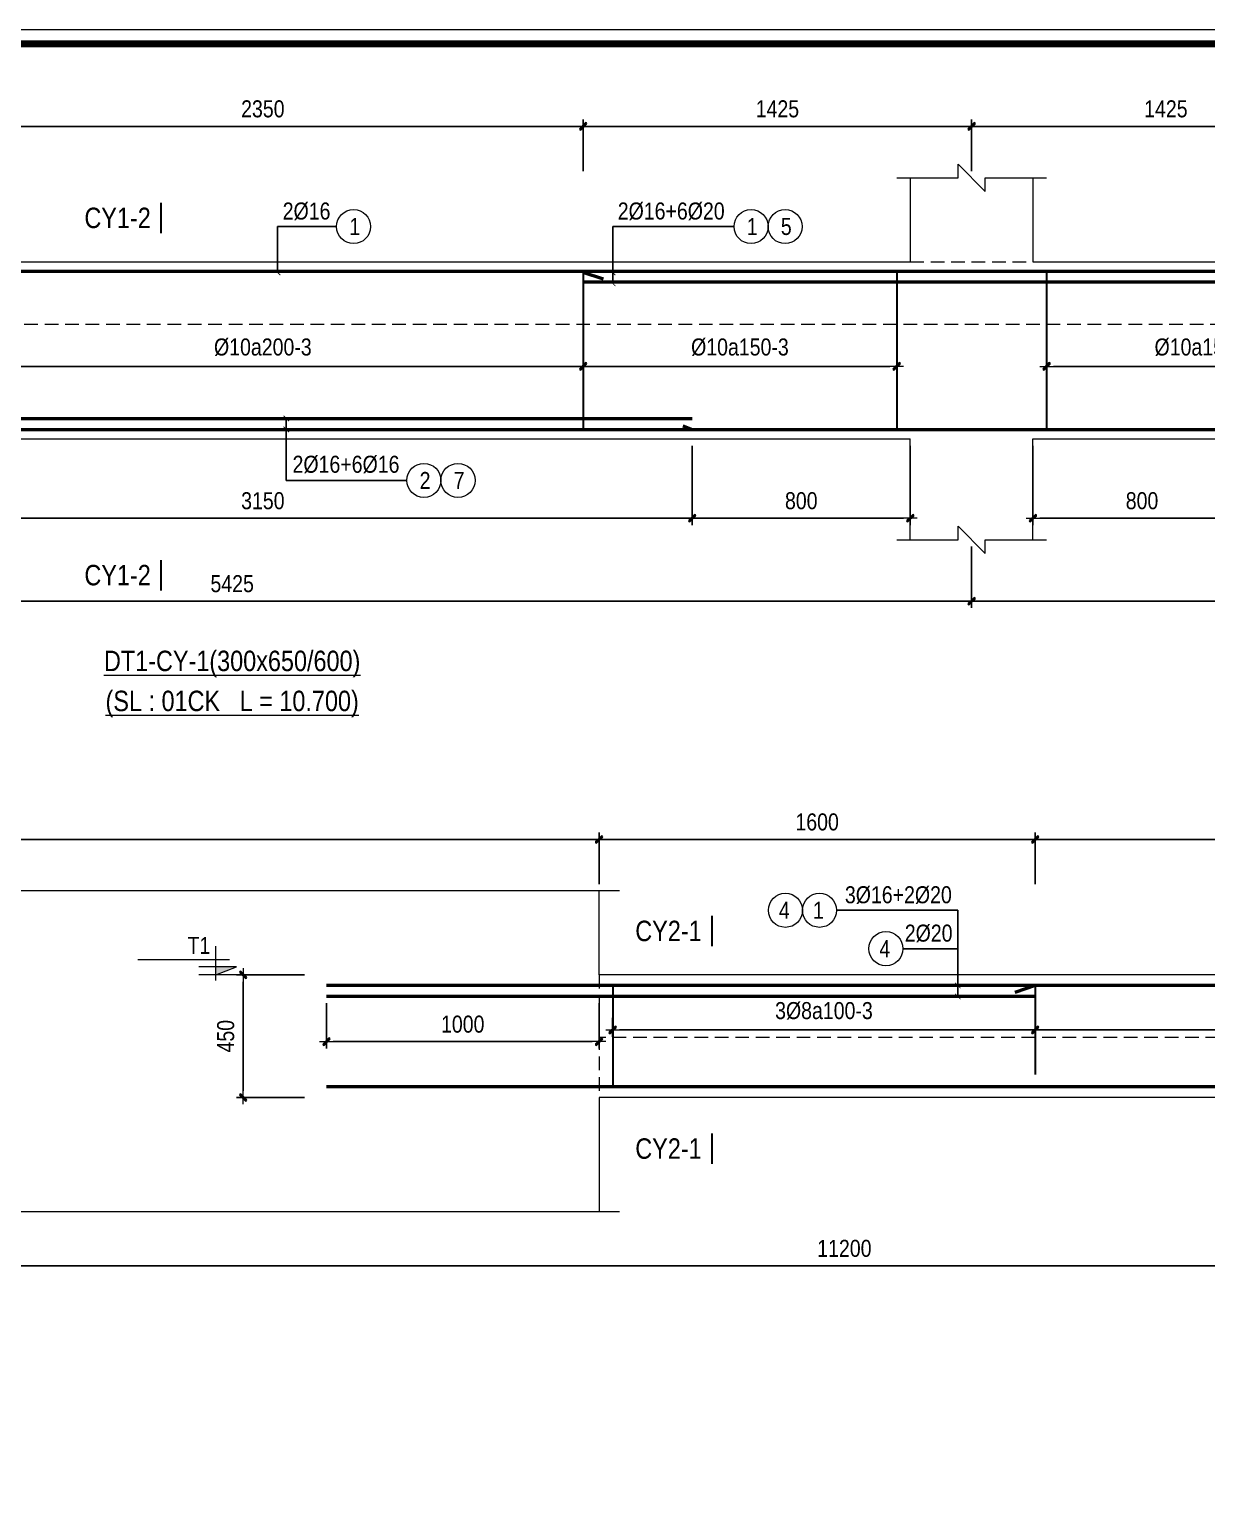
# Model space of a CAD drawing. Header units: millimetres. Extents: x 397144 to 8960116, y 345581 to 674207.
# Drawn here: x 5044187 to 5048503, y 611679 to 617107 of the extents above; entities that cross this region are included whole.
import ezdxf
from ezdxf.enums import TextEntityAlignment as Align
from ezdxf.xclip import XClip

# ---------------------------------------------------------------- set-up
doc = ezdxf.new("R2010")
doc.units = ezdxf.units.MM
doc.header["$XCLIPFRAME"] = 0
doc.header["$PDSIZE"] = -10
doc.linetypes.add('HIDDEN', pattern=[0.375, 0.25, -0.125])
doc.layers.get('0').update_dxf_attribs({"linetype": 'CONTINUOUS'})
doc.layers.get('Defpoints').update_dxf_attribs({"color": 12, "linetype": 'CONTINUOUS'})
for name, color, linetype, lineweight in [('CDAI', 8, 'CONTINUOUS', 30), ('CTHEP', 2, 'CONTINUOUS', 50), ('DBAO', 3, 'CONTINUOUS', 20), ('DGIONG', 4, 'CONTINUOUS', 13), ('KTH', 150, 'CONTINUOUS', 5), ('Net khuat', 8, 'HIDDEN', 13), ('STICK', 1, 'CONTINUOUS', 9), ('TEXT', 7, 'CONTINUOUS', 15)]:
    doc.layers.add(name, color=color, linetype=linetype, lineweight=lineweight)
doc.layers.add('HATCH', color=7, linetype='CONTINUOUS', lineweight=5, true_color=0x2491ff)
doc.styles.add('Star-HelCon', font='VHELVCN_0.TTF')
doc.styles.add('TTP-HelCon', font='VHELVCN_0.TTF')
doc.styles.add('VNI-HELVE-CONDENSE', font='VHELVCN_0.TTF')
doc.dimstyles.new('kc-25', dxfattribs={"dimtxt": 62.5, "dimasz": 20, "dimexe": 20, "dimexo": 50, "dimgap": 25, "dimtad": 3, "dimdec": 0, "dimzin": 0, "dimdsep": 46, "dimtxsty": 'VNI-HELVE-CONDENSE', "dimblk": 'DIM', "dimcen": 2.5, "dimclrd": 256, "dimclre": 154, "dimclrt": 7, "dimaunit": 1, "dimadec": 0, "dimazin": 0, "dimtfac": 1, "dimtdec": 0, "dimtix": 1, "dimtmove": 0, "dimatfit": 3, "dimldrblk": 'DOT', "dimfxl": 1, "dimtolj": 1, "dimtzin": 0, "dimarcsym": 0})
doc.dimstyles.new('TTP-25', dxfattribs={"dimscale": 25, "dimtxt": 2.5, "dimasz": 1, "dimexe": 1, "dimexo": 1, "dimgap": 0.09, "dimtad": 0, "dimdec": 4, "dimrnd": 5, "dimzin": 9, "dimdsep": 46, "dimtxsty": 'TTP-HelCon', "dimblk": 'Stick1', "dimcen": 0.09, "dimdle": 1.5, "dimclrd": 256, "dimclre": 256, "dimclrt": 7, "dimadec": 0, "dimazin": 0, "dimtfac": 1, "dimtdec": 4, "dimtmove": 0, "dimatfit": 3, "dimldrblk": '_ArchTick1', "dimfxl": 1, "dimtvp": 1, "dimtolj": 1, "dimtzin": 0, "dimarcsym": 0})

# ---------------------------------------------------------------- blocks, each defined once
blk = doc.blocks.new('DIM')
h = blk.add_hatch(color=1)
h.paths.add_polyline_path([(0.49, 0.29, 1), (0.29, 0.49), (-0.19, 0), (0.19, 0)])
h.paths.add_polyline_path([(0.19, 0), (-0.19, 0), (-0.49, -0.29, 1), (-0.29, -0.49)])
at = {"color": 9}
for p, q in [((-0.19, 0), (-1.5, 0)), ((0.19, 0), (1.5, 0))]:
    blk.add_line(p, q, dxfattribs=at)
at = {"color": 1}
for p, q in [((-0.49, -0.29), (0.29, 0.49)), ((-0.29, -0.49), (0.49, 0.29)), ((-0.19, 0), (0.19, 0))]:
    blk.add_line(p, q, dxfattribs=at)
blk.add_arc((-0.39, -0.39), 0.138, 135, 315, dxfattribs=at)
blk = doc.blocks.new('Stick1')
at = {"layer": 'STICK'}
h = blk.add_hatch(color=256, dxfattribs=at)
edge = h.paths.add_edge_path()
edge.add_line((0.3, 0.5), (-0.5, -0.3))
edge.add_arc((-0.4, -0.4), 0.141, 135, 315)
edge.add_line((-0.3, -0.5), (0.5, 0.3))
edge.add_arc((0.4, 0.4), 0.141, 315, 495)
blk.add_line((1, 0), (-1, 0), dxfattribs=at)
blk.add_lwpolyline([(0.3, 0.5), (-0.5, -0.3, 1), (-0.3, -0.5), (0.5, 0.3, 1), (0.3, 0.5, 1)], format="xyb", dxfattribs=at)
blk = doc.blocks.new('*D1269')
at = {"layer": 'Defpoints', "color": 0, "transparency": 16777216}
for p in [(5046217.1, 616751.5), (5043867.1, 616562.5), (5046217.1, 616562.5)]:
    blk.add_point(p, dxfattribs=at)
at = {"layer": 'KTH', "lineweight": -2, "transparency": 16777216}
for p, q in [((5043867.1, 616587.5), (5043867.1, 616776.5)), ((5043892.1, 616751.5), (5046192.1, 616751.5)), ((5046217.1, 616587.5), (5046217.1, 616776.5))]:
    blk.add_line(p, q, dxfattribs=at)
at = {"layer": 'KTH', "lineweight": -2, "transparency": 16777216, "xscale": 25, "yscale": 25, "zscale": 25, "rotation": 180}
blk.add_blockref('Stick1', (5043867.1, 616751.5), dxfattribs=at)
at = {"layer": 'KTH', "lineweight": -2, "transparency": 16777216, "xscale": 25, "yscale": 25, "zscale": 25}
blk.add_blockref('Stick1', (5046217.1, 616751.5), dxfattribs=at)
at = {"layer": 'KTH', "color": 7, "transparency": 16777216, "insert": (5045042.1, 616815.4), "char_height": 62.5, "attachment_point": 5, "style": 'TTP-HelCon'}
blk.add_mtext('\\A1;2350', dxfattribs=at)
blk = doc.blocks.new('_ArchTick1')
at = {"color": 0, "const_width": 3.81}
blk.add_lwpolyline([(-12.7, -12.7), (12.7, 12.7)], dxfattribs=at)
blk = doc.blocks.new('*D1270')
at = {"layer": 'Defpoints', "color": 0, "transparency": 16777216}
for p in [(5046217.1, 616751.5), (5046217.1, 616562.5), (5047642.1, 616562.5)]:
    blk.add_point(p, dxfattribs=at)
at = {"layer": 'KTH', "lineweight": -2, "transparency": 16777216}
for p, q in [((5046217.1, 616587.5), (5046217.1, 616776.5)), ((5047617.1, 616751.5), (5046242.1, 616751.5)), ((5047642.1, 616587.5), (5047642.1, 616776.5))]:
    blk.add_line(p, q, dxfattribs=at)
at = {"layer": 'KTH', "lineweight": -2, "transparency": 16777216, "xscale": 25, "yscale": 25, "zscale": 25, "rotation": 180}
blk.add_blockref('Stick1', (5046217.1, 616751.5), dxfattribs=at)
at = {"layer": 'KTH', "lineweight": -2, "transparency": 16777216, "xscale": 25, "yscale": 25, "zscale": 25}
blk.add_blockref('Stick1', (5047642.1, 616751.5), dxfattribs=at)
at = {"layer": 'KTH', "color": 7, "transparency": 16777216, "insert": (5046929.6, 616815.4), "char_height": 62.5, "attachment_point": 5, "style": 'TTP-HelCon'}
blk.add_mtext('\\A1;1425', dxfattribs=at)
blk = doc.blocks.new('*D1273')
at = {"layer": 'Defpoints', "color": 0, "transparency": 16777216}
for p in [(5049067.1, 616751.5), (5047642.1, 616562.5), (5049067.1, 616562.5)]:
    blk.add_point(p, dxfattribs=at)
at = {"layer": 'KTH', "lineweight": -2, "transparency": 16777216}
for p, q in [((5047642.1, 616587.5), (5047642.1, 616776.5)), ((5047667.1, 616751.5), (5049042.1, 616751.5)), ((5049067.1, 616587.5), (5049067.1, 616776.5))]:
    blk.add_line(p, q, dxfattribs=at)
at = {"layer": 'KTH', "lineweight": -2, "transparency": 16777216, "xscale": 25, "yscale": 25, "zscale": 25, "rotation": 180}
blk.add_blockref('Stick1', (5047642.1, 616751.5), dxfattribs=at)
at = {"layer": 'KTH', "lineweight": -2, "transparency": 16777216, "xscale": 25, "yscale": 25, "zscale": 25}
blk.add_blockref('Stick1', (5049067.1, 616751.5), dxfattribs=at)
at = {"layer": 'KTH', "color": 7, "transparency": 16777216, "insert": (5048354.6, 616815.4), "char_height": 62.5, "attachment_point": 5, "style": 'TTP-HelCon'}
blk.add_mtext('\\A1;1425', dxfattribs=at)
blk = doc.blocks.new('*D1293')
at = {"layer": 'Defpoints', "color": 0, "transparency": 16777216}
for p in [(5042217.1, 615234.1), (5047642.1, 615234.1), (5042217.1, 615008.8)]:
    blk.add_point(p, dxfattribs=at)
at = {"layer": 'KTH', "lineweight": -2, "transparency": 16777216}
for p, q in [((5042217.1, 615209.1), (5042217.1, 614983.8)), ((5047642.1, 615209.1), (5047642.1, 614983.8)), ((5047617.1, 615008.8), (5042242.1, 615008.8))]:
    blk.add_line(p, q, dxfattribs=at)
at = {"layer": 'KTH', "lineweight": -2, "transparency": 16777216, "xscale": 25, "yscale": 25, "zscale": 25, "rotation": 180}
blk.add_blockref('Stick1', (5042217.1, 615008.8), dxfattribs=at)
at = {"layer": 'KTH', "lineweight": -2, "transparency": 16777216, "xscale": 25, "yscale": 25, "zscale": 25}
blk.add_blockref('Stick1', (5047642.1, 615008.8), dxfattribs=at)
at = {"layer": 'KTH', "color": 7, "transparency": 16777216, "insert": (5044929.6, 615072.6), "char_height": 62.5, "attachment_point": 5, "style": 'TTP-HelCon'}
blk.add_mtext('\\A1;5425', dxfattribs=at)
blk = doc.blocks.new('*D1294')
at = {"layer": 'Defpoints', "color": 0, "transparency": 16777216}
for p in [(5047642.1, 615234.1), (5052917.1, 615234.1), (5052917.1, 615008.8)]:
    blk.add_point(p, dxfattribs=at)
at = {"layer": 'KTH', "lineweight": -2, "transparency": 16777216}
for p, q in [((5047642.1, 615209.1), (5047642.1, 614983.8)), ((5052917.1, 615209.1), (5052917.1, 614983.8)), ((5047667.1, 615008.8), (5052892.1, 615008.8))]:
    blk.add_line(p, q, dxfattribs=at)
at = {"layer": 'KTH', "lineweight": -2, "transparency": 16777216, "xscale": 25, "yscale": 25, "zscale": 25, "rotation": 180}
blk.add_blockref('Stick1', (5047642.1, 615008.8), dxfattribs=at)
at = {"layer": 'KTH', "lineweight": -2, "transparency": 16777216, "xscale": 25, "yscale": 25, "zscale": 25}
blk.add_blockref('Stick1', (5052917.1, 615008.8), dxfattribs=at)
at = {"layer": 'KTH', "color": 7, "transparency": 16777216, "insert": (5050279.6, 615072.6), "char_height": 62.5, "attachment_point": 5, "style": 'TTP-HelCon'}
blk.add_mtext('\\A1;5275', dxfattribs=at)
blk = doc.blocks.new('*D1295')
at = {"layer": 'Defpoints', "color": 0, "transparency": 16777216}
for p in [(5043867.1, 616025.1), (5046217.1, 616025.1), (5043867.1, 615870.6)]:
    blk.add_point(p, dxfattribs=at)
at = {"layer": 'KTH', "lineweight": -2, "transparency": 16777216}
for p, q in [((5043867.1, 616000.1), (5043867.1, 615845.6)), ((5046217.1, 616000.1), (5046217.1, 615845.6)), ((5046192.1, 615870.6), (5043892.1, 615870.6))]:
    blk.add_line(p, q, dxfattribs=at)
at = {"layer": 'KTH', "lineweight": -2, "transparency": 16777216, "xscale": 25, "yscale": 25, "zscale": 25, "rotation": 180}
blk.add_blockref('Stick1', (5043867.1, 615870.6), dxfattribs=at)
at = {"layer": 'KTH', "lineweight": -2, "transparency": 16777216, "xscale": 25, "yscale": 25, "zscale": 25}
blk.add_blockref('Stick1', (5046217.1, 615870.6), dxfattribs=at)
at = {"layer": 'KTH', "color": 7, "transparency": 16777216, "insert": (5045042.1, 615940.5), "char_height": 62.5, "attachment_point": 5, "style": 'TTP-HelCon'}
blk.add_mtext('\\A1;Þ10a200-3', dxfattribs=at)
blk = doc.blocks.new('*D1296')
at = {"layer": 'Defpoints', "color": 0, "transparency": 16777216}
for p in [(5046217.1, 616025.1), (5047367.1, 616025.1), (5046217.1, 615870.6)]:
    blk.add_point(p, dxfattribs=at)
at = {"layer": 'KTH', "lineweight": -2, "transparency": 16777216}
for p, q in [((5046217.1, 616000.1), (5046217.1, 615845.6)), ((5047367.1, 616000.1), (5047367.1, 615845.6)), ((5047342.1, 615870.6), (5046242.1, 615870.6))]:
    blk.add_line(p, q, dxfattribs=at)
at = {"layer": 'KTH', "lineweight": -2, "transparency": 16777216, "xscale": 25, "yscale": 25, "zscale": 25, "rotation": 180}
blk.add_blockref('Stick1', (5046217.1, 615870.6), dxfattribs=at)
at = {"layer": 'KTH', "lineweight": -2, "transparency": 16777216, "xscale": 25, "yscale": 25, "zscale": 25}
blk.add_blockref('Stick1', (5047367.1, 615870.6), dxfattribs=at)
at = {"layer": 'KTH', "color": 7, "transparency": 16777216, "insert": (5046792.1, 615940.5), "char_height": 62.5, "attachment_point": 5, "style": 'TTP-HelCon'}
blk.add_mtext('\\A1;Þ10a150-3', dxfattribs=at)
blk = doc.blocks.new('*D1297')
at = {"layer": 'Defpoints', "color": 0, "transparency": 16777216}
for p in [(5047917.1, 616025.1), (5049067.1, 616025.1), (5049067.1, 615870.6)]:
    blk.add_point(p, dxfattribs=at)
at = {"layer": 'KTH', "lineweight": -2, "transparency": 16777216}
for p, q in [((5047917.1, 616000.1), (5047917.1, 615845.6)), ((5049067.1, 616000.1), (5049067.1, 615845.6)), ((5047942.1, 615870.6), (5049042.1, 615870.6))]:
    blk.add_line(p, q, dxfattribs=at)
at = {"layer": 'KTH', "lineweight": -2, "transparency": 16777216, "xscale": 25, "yscale": 25, "zscale": 25, "rotation": 180}
blk.add_blockref('Stick1', (5047917.1, 615870.6), dxfattribs=at)
at = {"layer": 'KTH', "lineweight": -2, "transparency": 16777216, "xscale": 25, "yscale": 25, "zscale": 25}
blk.add_blockref('Stick1', (5049067.1, 615870.6), dxfattribs=at)
at = {"layer": 'KTH', "color": 7, "transparency": 16777216, "insert": (5048492.1, 615940.5), "char_height": 62.5, "attachment_point": 5, "style": 'TTP-HelCon'}
blk.add_mtext('\\A1;Þ10a150-3', dxfattribs=at)
blk = doc.blocks.new('*D1301')
at = {"layer": 'Defpoints', "color": 0, "transparency": 16777216}
for p in [(5047875.3, 613504.8), (5051075.3, 613508.8), (5051075.3, 613434.8)]:
    blk.add_point(p, dxfattribs=at)
at = {"layer": 'KTH', "lineweight": -2, "transparency": 16777216}
for p, q in [((5047875.3, 613479.8), (5047875.3, 613409.8)), ((5051075.3, 613483.8), (5051075.3, 613409.8)), ((5047900.3, 613434.8), (5051050.3, 613434.8))]:
    blk.add_line(p, q, dxfattribs=at)
at = {"layer": 'KTH', "lineweight": -2, "transparency": 16777216, "xscale": 25, "yscale": 25, "zscale": 25, "rotation": 180}
blk.add_blockref('Stick1', (5047875.3, 613434.8), dxfattribs=at)
at = {"layer": 'KTH', "lineweight": -2, "transparency": 16777216, "xscale": 25, "yscale": 25, "zscale": 25}
blk.add_blockref('Stick1', (5051075.3, 613434.8), dxfattribs=at)
at = {"layer": 'KTH', "color": 7, "transparency": 16777216, "insert": (5049475.3, 613504.7), "char_height": 62.5, "attachment_point": 5, "style": 'TTP-HelCon'}
blk.add_mtext('\\A1;3Þ8a200-3', dxfattribs=at)
blk = doc.blocks.new('*D1303')
at = {"layer": 'Defpoints', "color": 0, "transparency": 16777216}
for p in [(5045219.9, 613636.8), (5044969.9, 613186.8), (5045219.9, 613186.8)]:
    blk.add_point(p, dxfattribs=at)
at = {"layer": 'KTH', "lineweight": -2, "transparency": 16777216}
for p, q in [((5045194.9, 613636.8), (5044944.9, 613636.8)), ((5044969.9, 613611.8), (5044969.9, 613211.8)), ((5045194.9, 613186.8), (5044944.9, 613186.8))]:
    blk.add_line(p, q, dxfattribs=at)
at = {"layer": 'KTH', "lineweight": -2, "transparency": 16777216, "xscale": 25, "yscale": 25, "zscale": 25}
for p, rotation in [((5044969.9, 613636.8), 90), ((5044969.9, 613186.8), 270)]:
    blk.add_blockref('Stick1', p, dxfattribs=dict(at, rotation=rotation))
at = {"layer": 'KTH', "color": 7, "transparency": 16777216, "insert": (5044906, 613411.8), "char_height": 62.5, "attachment_point": 5, "rotation": 90, "style": 'TTP-HelCon'}
blk.add_mtext('\\A1;450', dxfattribs=at)
blk = doc.blocks.new('CODE')
at = {"layer": 'DBAO'}
for p, q in [((-112.5, 55), (223.6, 55)), ((-62.5, -20), (-62.5, 105)), ((-62.5, 0), (-137.5, 30)), ((-137.5, 30), (0, 30)), ((-137.5, 0), (0, 0))]:
    blk.add_line(p, q, dxfattribs=at)
at = {"layer": 'HATCH', "color": 1}
blk.add_solid([(-62.5, 0), (-137.5, 30), (-62.5, 30)], dxfattribs=at)
blk = doc.blocks.new('*D1304')
at = {"layer": 'Defpoints', "color": 0, "transparency": 16777216}
for p in [(5041575.3, 612766.8), (5052775.3, 612766.8), (5052775.3, 612568.8)]:
    blk.add_point(p, dxfattribs=at)
at = {"layer": 'KTH', "lineweight": -2, "transparency": 16777216}
for p, q in [((5041575.3, 612741.8), (5041575.3, 612543.8)), ((5052775.3, 612741.8), (5052775.3, 612543.8)), ((5041600.3, 612568.8), (5052750.3, 612568.8))]:
    blk.add_line(p, q, dxfattribs=at)
at = {"layer": 'KTH', "lineweight": -2, "transparency": 16777216, "xscale": 25, "yscale": 25, "zscale": 25, "rotation": 180}
blk.add_blockref('Stick1', (5041575.3, 612568.8), dxfattribs=at)
at = {"layer": 'KTH', "lineweight": -2, "transparency": 16777216, "xscale": 25, "yscale": 25, "zscale": 25}
blk.add_blockref('Stick1', (5052775.3, 612568.8), dxfattribs=at)
at = {"layer": 'KTH', "color": 7, "transparency": 16777216, "insert": (5047175.3, 612632.7), "char_height": 62.5, "attachment_point": 5, "style": 'TTP-HelCon'}
blk.add_mtext('\\A1;11200', dxfattribs=at)
blk = doc.blocks.new('*D1306')
at = {"layer": 'Defpoints', "color": 0, "transparency": 16777216}
for p in [(5047875.3, 614134.2), (5047875.3, 613945.2), (5051075.3, 613945.2)]:
    blk.add_point(p, dxfattribs=at)
at = {"layer": 'KTH', "lineweight": -2, "transparency": 16777216}
for p, q in [((5047875.3, 613970.2), (5047875.3, 614159.2)), ((5051075.3, 613970.2), (5051075.3, 614159.2)), ((5051050.3, 614134.2), (5047900.3, 614134.2))]:
    blk.add_line(p, q, dxfattribs=at)
at = {"layer": 'KTH', "lineweight": -2, "transparency": 16777216, "xscale": 25, "yscale": 25, "zscale": 25, "rotation": 180}
blk.add_blockref('Stick1', (5047875.3, 614134.2), dxfattribs=at)
at = {"layer": 'KTH', "lineweight": -2, "transparency": 16777216, "xscale": 25, "yscale": 25, "zscale": 25}
blk.add_blockref('Stick1', (5051075.3, 614134.2), dxfattribs=at)
at = {"layer": 'KTH', "color": 7, "transparency": 16777216, "insert": (5049475.3, 614198), "char_height": 62.5, "attachment_point": 5, "style": 'TTP-HelCon'}
blk.add_mtext('\\A1;3200', dxfattribs=at)
blk = doc.blocks.new('*D1307')
at = {"layer": 'Defpoints', "color": 0, "transparency": 16777216}
for p in [(5046275.3, 614134.2), (5046275.3, 613945.2), (5047875.3, 613945.2)]:
    blk.add_point(p, dxfattribs=at)
at = {"layer": 'KTH', "lineweight": -2, "transparency": 16777216}
for p, q in [((5046275.3, 613970.2), (5046275.3, 614159.2)), ((5047875.3, 613970.2), (5047875.3, 614159.2)), ((5047850.3, 614134.2), (5046300.3, 614134.2))]:
    blk.add_line(p, q, dxfattribs=at)
at = {"layer": 'KTH', "lineweight": -2, "transparency": 16777216, "xscale": 25, "yscale": 25, "zscale": 25, "rotation": 180}
blk.add_blockref('Stick1', (5046275.3, 614134.2), dxfattribs=at)
at = {"layer": 'KTH', "lineweight": -2, "transparency": 16777216, "xscale": 25, "yscale": 25, "zscale": 25}
blk.add_blockref('Stick1', (5047875.3, 614134.2), dxfattribs=at)
at = {"layer": 'KTH', "color": 7, "transparency": 16777216, "insert": (5047075.3, 614198), "char_height": 62.5, "attachment_point": 5, "style": 'TTP-HelCon'}
blk.add_mtext('\\A1;1600', dxfattribs=at)
blk = doc.blocks.new('*D1308')
at = {"layer": 'Defpoints', "color": 0, "transparency": 16777216}
for p in [(5046275.3, 614134.2), (5041575.3, 613945.2), (5046275.3, 613945.2)]:
    blk.add_point(p, dxfattribs=at)
at = {"layer": 'KTH', "lineweight": -2, "transparency": 16777216}
for p, q in [((5041575.3, 613970.2), (5041575.3, 614159.2)), ((5046275.3, 613970.2), (5046275.3, 614159.2)), ((5041600.3, 614134.2), (5046250.3, 614134.2))]:
    blk.add_line(p, q, dxfattribs=at)
at = {"layer": 'KTH', "lineweight": -2, "transparency": 16777216, "xscale": 25, "yscale": 25, "zscale": 25, "rotation": 180}
blk.add_blockref('Stick1', (5041575.3, 614134.2), dxfattribs=at)
at = {"layer": 'KTH', "lineweight": -2, "transparency": 16777216, "xscale": 25, "yscale": 25, "zscale": 25}
blk.add_blockref('Stick1', (5046275.3, 614134.2), dxfattribs=at)
at = {"layer": 'KTH', "color": 7, "transparency": 16777216, "insert": (5043925.3, 614198), "char_height": 62.5, "attachment_point": 5, "style": 'TTP-HelCon'}
blk.add_mtext('\\A1;4700', dxfattribs=at)
blk = doc.blocks.new('*D1309')
at = {"layer": 'Defpoints', "color": 0, "transparency": 16777216}
for p in [(5046325.3, 613504.8), (5047875.3, 613508.8), (5047875.3, 613434.8)]:
    blk.add_point(p, dxfattribs=at)
at = {"layer": 'KTH', "lineweight": -2, "transparency": 16777216}
for p, q in [((5046325.3, 613479.8), (5046325.3, 613409.8)), ((5047875.3, 613483.8), (5047875.3, 613409.8)), ((5046350.3, 613434.8), (5047850.3, 613434.8))]:
    blk.add_line(p, q, dxfattribs=at)
at = {"layer": 'KTH', "lineweight": -2, "transparency": 16777216, "xscale": 25, "yscale": 25, "zscale": 25, "rotation": 180}
blk.add_blockref('Stick1', (5046325.3, 613434.8), dxfattribs=at)
at = {"layer": 'KTH', "lineweight": -2, "transparency": 16777216, "xscale": 25, "yscale": 25, "zscale": 25}
blk.add_blockref('Stick1', (5047875.3, 613434.8), dxfattribs=at)
at = {"layer": 'KTH', "color": 7, "transparency": 16777216, "insert": (5047100.3, 613504.7), "char_height": 62.5, "attachment_point": 5, "style": 'TTP-HelCon'}
blk.add_mtext('\\A1;3Þ8a100-3', dxfattribs=at)
blk = doc.blocks.new('*D1310')
at = {"layer": 'Defpoints', "color": 0, "transparency": 16777216}
for p in [(5045275.3, 613557.8), (5046275.3, 613557.8), (5045275.3, 613391.8)]:
    blk.add_point(p, dxfattribs=at)
at = {"layer": 'KTH', "lineweight": -2, "transparency": 16777216}
for p, q in [((5045275.3, 613532.8), (5045275.3, 613366.8)), ((5046275.3, 613532.8), (5046275.3, 613366.8)), ((5046250.3, 613391.8), (5045300.3, 613391.8))]:
    blk.add_line(p, q, dxfattribs=at)
at = {"layer": 'KTH', "lineweight": -2, "transparency": 16777216, "xscale": 25, "yscale": 25, "zscale": 25, "rotation": 180}
blk.add_blockref('Stick1', (5045275.3, 613391.8), dxfattribs=at)
at = {"layer": 'KTH', "lineweight": -2, "transparency": 16777216, "xscale": 25, "yscale": 25, "zscale": 25}
blk.add_blockref('Stick1', (5046275.3, 613391.8), dxfattribs=at)
at = {"layer": 'KTH', "color": 7, "transparency": 16777216, "insert": (5045775.3, 613455.7), "char_height": 62.5, "attachment_point": 5, "style": 'TTP-HelCon'}
blk.add_mtext('\\A1;1000', dxfattribs=at)
blk = doc.blocks.new('*D1321')
at = {"layer": 'Defpoints', "color": 0, "transparency": 16777216}
for p in [(5046617.1, 615604.1), (5047417.1, 615604.1), (5046617.1, 615313.2)]:
    blk.add_point(p, dxfattribs=at)
at = {"layer": 'KTH', "lineweight": -2, "transparency": 16777216}
for p, q in [((5046617.1, 615579.1), (5046617.1, 615288.2)), ((5047417.1, 615579.1), (5047417.1, 615288.2)), ((5047392.1, 615313.2), (5046642.1, 615313.2))]:
    blk.add_line(p, q, dxfattribs=at)
at = {"layer": 'KTH', "lineweight": -2, "transparency": 16777216, "xscale": 25, "yscale": 25, "zscale": 25, "rotation": 180}
blk.add_blockref('Stick1', (5046617.1, 615313.2), dxfattribs=at)
at = {"layer": 'KTH', "lineweight": -2, "transparency": 16777216, "xscale": 25, "yscale": 25, "zscale": 25}
blk.add_blockref('Stick1', (5047417.1, 615313.2), dxfattribs=at)
at = {"layer": 'KTH', "color": 7, "transparency": 16777216, "insert": (5047017.1, 615377), "char_height": 62.5, "attachment_point": 5, "style": 'TTP-HelCon'}
blk.add_mtext('\\A1;800', dxfattribs=at)
blk = doc.blocks.new('*D1322')
at = {"layer": 'Defpoints', "color": 0, "transparency": 16777216}
for p in [(5043467.1, 615604.1), (5046617.1, 615547.8), (5046617.1, 615313.2)]:
    blk.add_point(p, dxfattribs=at)
at = {"layer": 'KTH', "lineweight": -2, "transparency": 16777216}
for p, q in [((5043467.1, 615579.1), (5043467.1, 615288.2)), ((5046617.1, 615522.8), (5046617.1, 615288.2)), ((5043492.1, 615313.2), (5046592.1, 615313.2))]:
    blk.add_line(p, q, dxfattribs=at)
at = {"layer": 'KTH', "lineweight": -2, "transparency": 16777216, "xscale": 25, "yscale": 25, "zscale": 25, "rotation": 180}
blk.add_blockref('Stick1', (5043467.1, 615313.2), dxfattribs=at)
at = {"layer": 'KTH', "lineweight": -2, "transparency": 16777216, "xscale": 25, "yscale": 25, "zscale": 25}
blk.add_blockref('Stick1', (5046617.1, 615313.2), dxfattribs=at)
at = {"layer": 'KTH', "color": 7, "transparency": 16777216, "insert": (5045042.1, 615377), "char_height": 62.5, "attachment_point": 5, "style": 'TTP-HelCon'}
blk.add_mtext('\\A1;3150', dxfattribs=at)
blk = doc.blocks.new('*D1325')
at = {"layer": 'Defpoints', "color": 0, "transparency": 16777216}
for p in [(5047867.1, 615604.1), (5048667.1, 615604.1), (5048667.1, 615313.2)]:
    blk.add_point(p, dxfattribs=at)
at = {"layer": 'KTH', "lineweight": -2, "transparency": 16777216}
for p, q in [((5047867.1, 615579.1), (5047867.1, 615288.2)), ((5048667.1, 615579.1), (5048667.1, 615288.2)), ((5047892.1, 615313.2), (5048642.1, 615313.2))]:
    blk.add_line(p, q, dxfattribs=at)
at = {"layer": 'KTH', "lineweight": -2, "transparency": 16777216, "xscale": 25, "yscale": 25, "zscale": 25, "rotation": 180}
blk.add_blockref('Stick1', (5047867.1, 615313.2), dxfattribs=at)
at = {"layer": 'KTH', "lineweight": -2, "transparency": 16777216, "xscale": 25, "yscale": 25, "zscale": 25}
blk.add_blockref('Stick1', (5048667.1, 615313.2), dxfattribs=at)
at = {"layer": 'KTH', "color": 7, "transparency": 16777216, "insert": (5048267.1, 615377), "char_height": 62.5, "attachment_point": 5, "style": 'TTP-HelCon'}
blk.add_mtext('\\A1;800', dxfattribs=at)
blk = doc.blocks.new('MC')
at = {"layer": 'CTHEP', "const_width": 10}
blk.add_lwpolyline([(0, 150), (0, 0)], dxfattribs=at)
at = {"layer": 'TEXT', "style": 'TTP-HelCon'}
blk.add_attdef('A', text='', height=100, dxfattribs=at).set_placement((-50, 25.5), align=Align.RIGHT)
blk = doc.blocks.new('CX29')
at = {"layer": 'CTHEP'}
blk.add_line((5040791.73058, 522625.55855), (5088196.68235, 522625.51042), dxfattribs=at)
for points in [[(5088380.04714, 522306.31091), (5088380.04714, 522934.49812), (5040638.00552, 522934.56286), (5040638.00552, 522308.30037)], [(5040673.22228, 522688.96378), (5040673.22228, 522312.57371), (5040673.22228, 522312.57371), (5040906.87594, 522312.55065), (5053058.00553, 522312.52236), (5053632.05103, 522312.52048), (5088308.99188, 522312.49833), (5088308.99188, 522835.37385)]]:
    blk.add_lwpolyline(points, dxfattribs=at)
at = {"layer": 'DBAO'}
blk.add_lwpolyline([(5088418.00552, 521953.49448), (5088418.00552, 522973.44839), (5053205.91177, 522973.49728)], dxfattribs=at)
at = {"layer": 'Net khuat', "ltscale": 200}
blk.add_lwpolyline([(5040608.00552, 522743.57367), (5088410.04714, 522743.57367)], dxfattribs=at)
blk = doc.blocks.new('CHG_XX_Khung ten')
blk.add_lwpolyline([(15, 579), (826, 579), (826, 15), (15, 15)], close=True)
at = {"color": 4, "linetype": 'Continuous', "const_width": 1}
blk.add_lwpolyline([(17, 577), (824, 577), (824, 17), (17, 17)], close=True, dxfattribs=at)
blk = doc.blocks.new('CX-37')
at = {"layer": 'CTHEP'}
for p, q in [((5128741.83394, 564224.46289), (5096651.83396, 564224.5159)), ((5096805.55901, 563915.51158), (5128583.48934, 563915.47222)), ((5103995.87946, 563602.47351), (5128672.60513, 563602.45631))]:
    blk.add_line(p, q, dxfattribs=at)
at = {"layer": 'DBAO'}
blk.add_lwpolyline([(5128771.83395, 563243.52348), (5128771.83395, 564263.41532), (5103569.7402, 564263.45031)], dxfattribs=at)
at = {"layer": 'Net khuat', "ltscale": 200}
blk.add_lwpolyline([(5096621.83396, 564033.5267), (5128771.83395, 564033.5267)], dxfattribs=at)

msp = doc.modelspace()

# ---------------------------------------------------------------- linework, layer by layer
at = {"layer": 'CDAI', "ltscale": 52.5}
for p, q in [((5046217.09093, 616219.12474), (5046217.09093, 615639.12474)), ((5047367.09093, 616219.12474), (5047367.09093, 615639.12474)), ((5047917.09093, 616219.12474), (5047917.09093, 615639.12474)), ((5046325.33496, 613601.80505), (5046325.33496, 613221.80505)), ((5047875.33496, 613597.80505), (5047875.33496, 613271.80505))]:
    msp.add_line(p, q, dxfattribs=at)
at = {"layer": 'CTHEP'}
for p, q in [((5052867.09093, 616219.12474), (5042262.09093, 616219.12474)), ((5046292.09093, 616190.12474), (5046217.09093, 616215.12474)), ((5049067.09093, 616179.12474), (5046217.09093, 616179.12474)), ((5049067.09093, 616179.12474), (5046217.09093, 616179.12474)), ((5043467.09093, 615679.12474), (5046617.09093, 615679.12474)), ((5046582.9497, 615652.39586), (5046617.09093, 615639.12474)), ((5047875.33496, 613597.80505), (5047800.33496, 613572.80505))]:
    msp.add_line(p, q, dxfattribs=at)
for points in [[(5042340.77914, 615997.35782), (5042340.77914, 615639.12474), (5052794.80653, 615639.12474), (5052794.80653, 616044.25643)], [(5052930.33496, 613302.78338), (5052930.33496, 613302.78338), (5052930.33496, 613597.80505), (5045275.33497, 613597.80505)], [(5047875.33496, 613557.80505), (5045275.33497, 613557.80505)], [(5052900.33496, 613225.80505), (5045275.33497, 613225.80505)]]:
    msp.add_lwpolyline(points, dxfattribs=at)
at = {"layer": 'DBAO'}
for points in [[(5042667.09093, 616562.51908), (5042667.09093, 616254.12474), (5047417.09093, 616254.12474)], [(5047417.09093, 616562.51908), (5047417.09093, 616254.12474)], [(5047867.09093, 616254.12474), (5052467.09093, 616254.12474), (5052467.09093, 616562.51908)], [(5047867.09093, 616562.51908), (5047867.09093, 616254.12474)], [(5042667.09093, 615234.12474), (5042667.09093, 615604.12474), (5047417.09093, 615604.12474)], [(5047417.09093, 615234.12474), (5047417.09093, 615604.12474)], [(5047867.09093, 615604.12474), (5052467.09093, 615604.12474), (5052467.09093, 615234.12474)], [(5047867.09093, 615234.12474), (5047867.09093, 615604.12474)], [(5052675.33496, 613945.19939), (5052675.33496, 613636.80505), (5046275.33496, 613636.80505), (5046275.33496, 613945.19939)], [(5052675.33496, 612766.80505), (5052675.33496, 613186.80505), (5046275.33496, 613186.80505), (5046275.33496, 612766.80505)]]:
    msp.add_lwpolyline(points, dxfattribs=at)
at = {"layer": 'DGIONG'}
msp.add_lwpolyline([(5041305.03865, 617054.8672), (5058674.64408, 617054.8672), (5058674.64408, 602536.98804), (5041305.03865, 602536.98804)], close=True, dxfattribs=at)
msp.add_lwpolyline([(5041305.03865, 617054.8672), (5058674.64408, 617054.8672), (5058674.64408, 602536.98804), (5041305.03865, 602536.98804)], close=True, dxfattribs=at)
for points in [[(5047367.09093, 616562.51908), (5047592.09093, 616562.51908), (5047592.09093, 616612.51908), (5047692.09093, 616512.51908), (5047692.09093, 616562.51908), (5047917.09093, 616562.51908)], [(5047367.09093, 615234.12474), (5047592.09093, 615234.12474), (5047592.09093, 615284.12474), (5047692.09093, 615184.12474), (5047692.09093, 615234.12474), (5047917.09093, 615234.12474)], [(5046350.33496, 613945.19939), (5044000.33496, 613945.19939), (5044000.33496, 614020.19939), (5043850.33496, 613870.19939), (5043850.33496, 613945.19939), (5041500.33496, 613945.19939)], [(5046350.33496, 612766.80505), (5044000.33496, 612766.80505), (5044000.33496, 612841.80505), (5043850.33496, 612691.80505), (5043850.33496, 612766.80505), (5041500.33496, 612766.80505)]]:
    msp.add_lwpolyline(points, dxfattribs=at)
for centre in [(5045375.01679, 616383.63385), (5046832.96433, 616383.63385), (5046957.96433, 616383.63385), (5045632.95632, 615452.08048), (5045757.95632, 615452.08048), (5046959.03583, 613873.92973), (5047084.03583, 613873.92973), (5047327.77439, 613733.11667)]:
    msp.add_circle(centre, 62.5, dxfattribs=at)
at = {"layer": 'Net khuat', "ltscale": 200}
for p, q in [((5047417.09093, 616254.12474), (5047867.09093, 616254.12474)), ((5042517.09093, 616025.10149), (5052467.09093, 616025.10149)), ((5046275.33496, 613636.80505), (5046275.33496, 613186.80505)), ((5052675.33496, 613406.80505), (5046275.33496, 613406.80505))]:
    msp.add_line(p, q, dxfattribs=at)

# ---------------------------------------------------------------- block references
at = {"xscale": 0.75, "yscale": 0.75, "zscale": 0.75}
for p, values in [((5044668.53764, 616358.93686), {'A': 'CY1-2'}), ((5044668.53764, 615047.68758), {'A': 'CY1-2'}), ((5046689.20152, 613741.61717), {'A': 'CY2-1'}), ((5046689.20152, 612942.83162), {'A': 'CY2-1'})]:
    msp.add_blockref('MC', p, dxfattribs=at).add_auto_attribs(values)
at = {"layer": 'DBAO'}
ref = msp.add_blockref('CX29', (-42198.81169, 93236.74717), dxfattribs=at)
XClip(ref).set_block_clipping_path([(5039898.363287813, 521332.9604182728), (5053846.7564344108, 523623.1797792785)])
ref = msp.add_blockref('CX-37', (-76627.50903, 49849.59288), dxfattribs=at)
XClip(ref).set_block_clipping_path([(5096129.8041496612, 562618.9003874706), (5113386.7156403773, 564913.1328144962)])
at = {"layer": 'KTH', "linetype": 'Continuous', "xscale": -1}
msp.add_blockref('CODE', (5044807.36797, 613636.80505), dxfattribs=at)

# ---------------------------------------------------------------- texts
at = {"layer": 'TEXT', "style": 'TTP-HelCon'}
for s, p in [('2Þ16', (5045114.89291, 616409.4868, 0)), ('2Þ16+6Þ20', (5046343.9623, 616409.4868, 0)), ('2Þ16+6Þ16', (5045151.07002, 615479.97754, 0)), ('3Þ16+2Þ20', (5047177.20452, 613899.78268, 0)), ('2Þ20', (5047396.78785, 613758.96961, 0))]:
    msp.add_text(s, height=62.5, dxfattribs=at).set_placement(p)
at = {"layer": 'TEXT', "style": 'Star-HelCon'}
for s, p in [('1', (5045379.18346, 616383.63385)), ('1', (5046837.13099, 616383.63385)), ('5', (5046962.13099, 616383.63385)), ('2', (5045637.12298, 615452.08048)), ('7', (5045762.12298, 615452.08048)), ('4', (5046954.86916, 613873.92973)), ('1', (5047079.86916, 613873.92973)), ('4', (5047323.60772, 613733.11667))]:
    msp.add_text(s, height=62.5, dxfattribs=at).set_placement(p, align=Align.MIDDLE)
at = {"layer": 'TEXT', "style": 'TTP-HelCon'}
for s, p in [('%%UDT1-CY-1(300x650/600)', (5044929.59093, 614751.91513)), ('%%U(SL : 01CK   L = 10.700)', (5044929.59093, 614605.02053))]:
    msp.add_text(s, height=75, dxfattribs=at).set_placement(p, align=Align.CENTER)
msp.add_text('T1', height=62.5, dxfattribs=at).set_placement((5044849.63463, 613713.80005), align=Align.RIGHT)

# ---------------------------------------------------------------- dimensions: what is measured, and where the dimension line sits
at = {"layer": 'KTH'}
for base, p1, p2, angle, picture, middle in [((5046217.09093, 616751.51908), (5043867.09093, 616562.51908), (5046217.09093, 616562.51908), 180, '*D1269', (5045042.09093, 616815.35242)), ((5049067.09093, 616751.51908), (5047642.09093, 616562.51908), (5049067.09093, 616562.51908), 180, '*D1273', (5048354.59093, 616815.35242)), ((5046617.09093, 615313.18993), (5047417.09093, 615604.12474), (5046617.09093, 615604.12474), 180, '*D1321', (5047017.09093, 615377.02327)), ((5046275.33496, 614134.19939), (5041575.33496, 613945.19939), (5046275.33496, 613945.19939), 180, '*D1308', (5043925.33496, 614198.03273)), ((5044969.86797, 613186.80505), (5045219.86797, 613636.80505), (5045219.86797, 613186.80505), 270, '*D1303', (5044906.03463, 613411.80505)), ((5052775.33496, 612568.82718), (5041575.33496, 612766.80505), (5052775.33496, 612766.80505), 180, '*D1304', (5047175.33496, 612632.66052))]:
    dim = msp.add_linear_dim(base=base, p1=p1, p2=p2, angle=angle, dimstyle='TTP-25', override={"dimtmove": 1}, dxfattribs=at)
    dim.commit()
    dim.dimension.update_dxf_attribs({"geometry": picture, "text_midpoint": middle})
for base, p1, p2, picture, middle in [((5046217.09093, 616751.51908), (5047642.09093, 616562.51908), (5046217.09093, 616562.51908), '*D1270', (5046929.59093, 616815.35242)), ((5046617.09093, 615313.18993), (5043467.09093, 615604.12474), (5046617.09093, 615547.82615), '*D1322', (5045042.09093, 615377.02327)), ((5048667.09093, 615313.18993), (5047867.09093, 615604.12474), (5048667.09093, 615604.12474), '*D1325', (5048267.09093, 615377.02327)), ((5042217.09093, 615008.80391), (5047642.09093, 615234.12474), (5042217.09093, 615234.12474), '*D1293', (5044929.59093, 615072.63724)), ((5052917.09093, 615008.80391), (5047642.09093, 615234.12474), (5052917.09093, 615234.12474), '*D1294', (5050279.59093, 615072.63724)), ((5046275.33496, 614134.19939), (5047875.33496, 613945.19939), (5046275.33496, 613945.19939), '*D1307', (5047075.33496, 614198.03273)), ((5047875.33496, 614134.19939), (5051075.33496, 613945.19939), (5047875.33496, 613945.19939), '*D1306', (5049475.33496, 614198.03273))]:
    dim = msp.add_linear_dim(base=base, p1=p1, p2=p2, dimstyle='TTP-25', override={"dimtmove": 1}, dxfattribs=at)
    dim.commit()
    dim.dimension.update_dxf_attribs({"geometry": picture, "text_midpoint": middle})
for base, p1, p2, text, picture, middle in [((5043867.09093, 615870.59433), (5046217.09093, 616025.10149), (5043867.09093, 616025.10149), 'Þ10a200-3', '*D1295', (5045042.09093, 615940.511)), ((5046217.09093, 615870.59433), (5047367.09093, 616025.10149), (5046217.09093, 616025.10149), 'Þ10a150-3', '*D1296', (5046792.09093, 615940.511))]:
    dim = msp.add_linear_dim(base=base, p1=p1, p2=p2, angle=180, text=text, dimstyle='TTP-25', override={"dimtmove": 1}, dxfattribs=at)
    dim.commit()
    dim.dimension.update_dxf_attribs({"geometry": picture, "text_midpoint": middle})
for base, p1, p2, text, picture, middle in [((5049067.09093, 615870.59433), (5047917.09093, 616025.10149), (5049067.09093, 616025.10149), 'Þ10a150-3', '*D1297', (5048492.09093, 615940.511)), ((5047875.33496, 613434.80505), (5046325.33496, 613504.81823), (5047875.33496, 613508.80506), '3Þ8a100-3', '*D1309', (5047100.33496, 613504.72172)), ((5051075.33496, 613434.80505), (5047875.33496, 613504.81823), (5051075.33496, 613508.80506), '3Þ8a200-3', '*D1301', (5049475.33496, 613504.72172))]:
    dim = msp.add_linear_dim(base=base, p1=p1, p2=p2, text=text, dimstyle='TTP-25', override={"dimtmove": 1}, dxfattribs=at)
    dim.commit()
    dim.dimension.update_dxf_attribs({"geometry": picture, "text_midpoint": middle})
dim = msp.add_linear_dim(base=(5045275.33497, 613391.82173), p1=(5046275.33496, 613557.80505), p2=(5045275.33497, 613557.80505), dimstyle='TTP-25', dxfattribs=at)
dim.commit()
dim.dimension.update_dxf_attribs({"geometry": '*D1310', "text_midpoint": (5045775.33496, 613455.65506)})

# ---------------------------------------------------------------- leaders
at = {"layer": 'DGIONG'}
for points in [[(5045096.38114, 616215.12474), (5045096.38087, 616383.63385), (5045312.51679, 616383.63385)], [(5046325.45053, 616215.12474), (5046325.45027, 616383.63385), (5046770.46433, 616383.63385)], [(5046325.45053, 616175.12474), (5046325.45027, 616383.63385), (5046770.46433, 616383.63385)], [(5045128.05825, 615679.12474), (5045128.05799, 615452.08048), (5045570.45632, 615452.08048)], [(5045128.05825, 615639.12474), (5045128.05799, 615452.08048), (5045570.45632, 615452.08048)], [(5047591.54962, 613597.80505), (5047591.54988, 613873.92973), (5047146.53583, 613873.92973)], [(5047591.54962, 613557.80505), (5047591.54988, 613733.11667), (5047390.27439, 613733.11667)]]:
    msp.add_leader(points, dimstyle='kc-25', override={"dimtad": 0, "dimldrblk": 'ArchTick', "dimfxl": 100, "dimarcsym": 1}, dxfattribs=at)

# ---------------------------------------------------------------- next in the draw order: block references
at = {"layer": 'KTH', "ltscale": 0.8, "xscale": 25.92478421702978, "yscale": 25.92478421702978, "zscale": 25.92478421702978}
msp.add_blockref('CHG_XX_Khung ten', (5040864.31732, 602096.26671), dxfattribs=at)

doc.saveas('drawing.dxf')
